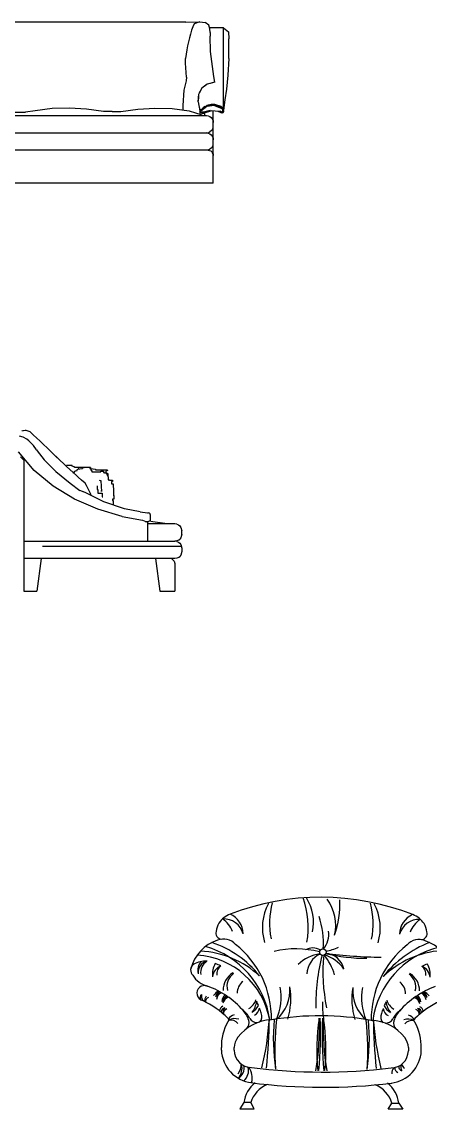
# Model space of a CAD drawing. Header units: inches. Extents: x 11.4 to 53.9, y 10.8 to 35.6.
# Drawn here: x 44.99 to 46.88, y 17.67 to 22.7 of the extents above; entities that cross this region are included whole.
import ezdxf

# ---------------------------------------------------------------- set-up
doc = ezdxf.new("R2010")
doc.units = ezdxf.units.IN
doc.header["$MEASUREMENT"] = 0
for name, color, linetype in [('02', 2, 'Continuous'), ('1', 1, 'Continuous'), ('4', 4, 'Continuous')]:
    doc.layers.add(name, color=color, linetype=linetype)

msp = doc.modelspace()

# ---------------------------------------------------------------- linework, layer by layer
at = {"layer": '02'}
for p, q in [((45.7275, 20.2736), (45.085, 20.2736)), ((45.9723, 17.9456), (45.9723, 17.9573)), ((46.7775, 17.9583), (46.7775, 17.9433)), ((46.8375, 17.9433), (46.8375, 17.9551)), ((46.0169, 17.7033), (45.9986, 17.6748)), ((46.0482, 17.7033), (46.0169, 17.7033)), ((46.0649, 17.6748), (46.0482, 17.7033)), ((46.6849, 17.6726), (46.7017, 17.7011)), ((46.7017, 17.7011), (46.7329, 17.7011)), ((46.7329, 17.7011), (46.7513, 17.6726)), ((45.9986, 17.6748), (46.0649, 17.6748)), ((46.7513, 17.6726), (46.6849, 17.6726))]:
    msp.add_line(p, q, dxfattribs=at)
msp.add_circle((46.3823, 18.3988), 0.015, dxfattribs=at)
for centre, radius, start, end in [((46.3728, 17.4799), 1.1722, 68.6859, 111.0103), ((45.8981, 18.5107), 0.4158, 350.7978, 19.4608), ((46.1217, 18.5347), 0.2171, 348.6085, 31.7319), ((46.3343, 18.5123), 0.2321, 151.4101, 197.2236), ((46.4998, 18.5311), 0.3646, 164.8173, 191.2165), ((46.2415, 18.5224), 0.2001, 346.6918, 37.04), ((46.0414, 18.6169), 0.4191, 340.4083, 3.2601), ((46.2501, 18.5288), 0.3646, 348.7835, 15.1827), ((46.4156, 18.5101), 0.2321, 342.7764, 28.5899), ((45.9971, 18.4658), 0.1172, 112.3708, 144.9955), ((45.9229, 18.4588), 0.0935, 15.2235, 93.0364), ((45.8414, 18.4443), 0.1323, 21.7614, 54.6569), ((45.9134, 18.4824), 0.0997, 0.5379, 66.9334), ((45.9845, 18.4397), 0.4, 356.26, 18.0937), ((46.8364, 18.4801), 0.0997, 113.0666, 179.4621), ((46.827, 18.4565), 0.0935, 86.9636, 164.7765), ((46.9084, 18.442), 0.1323, 125.3431, 158.2386), ((46.7542, 18.4635), 0.1172, 35.0045, 67.6292), ((45.9154, 18.4863), 0.0282, 163.051, 261.7106), ((45.9871, 18.4833), 0.0993, 150.001, 173.5307), ((46.3042, 18.4814), 0.1052, 319.7545, 8.0143), ((46.7642, 18.4811), 0.0993, 6.4693, 29.999), ((45.9547, 18.2729), 0.1903, 108.3365, 165.0857), ((45.9232, 18.3874), 0.072, 40.4658, 113.2436), ((47.0726, 17.9485), 0.5327, 111.7478, 140.6626), ((46.8266, 18.3851), 0.072, 66.7564, 139.5342), ((46.8359, 18.484), 0.0282, 278.2894, 16.949), ((46.7952, 18.2706), 0.1903, 14.9143, 71.6635), ((45.7936, 17.968), 0.436, 47.3043, 87.0326), ((45.7297, 18.0283), 0.4108, 7.9614, 74.5262), ((45.727, 18.004), 0.4606, 38.1421, 72.1549), ((46.2568, 18.0012), 0.4128, 74.6714, 104.0306), ((46.3356, 18.346), 0.0719, 61.4918, 118.5126), ((46.3625, 18.612), 0.2115, 278.8997, 295.9445), ((47.0107, 18.0306), 0.4008, 103.9932, 172.4903), ((46.9639, 17.9658), 0.4411, 94.4955, 133.4333), ((45.8034, 18.3154), 0.0332, 124.735, 225.9872), ((45.8368, 18.2538), 0.1032, 84.8913, 120.4451), ((45.7776, 18.0206), 0.3647, 10.2036, 86.3943), ((45.865, 18.3149), 0.0614, 138.6105, 194.8421), ((45.8563, 18.3065), 0.0511, 101.6655, 188.3066), ((45.8776, 18.3044), 0.0611, 121.2528, 188.5042), ((45.9682, 18.297), 0.0973, 149.7628, 187.2974), ((45.7612, 18.0189), 0.3494, 64.6978, 69.4063), ((46.3943, 18.2052), 0.1866, 97.8719, 132.9076), ((46.4142, 18.2943), 0.1059, 115.4201, 177.7588), ((47.273, 18.1554), 0.9237, 165.6633, 181.018), ((47.1825, 18.3042), 0.8001, 174.2076, 191.7072), ((46.2138, 18.2315), 0.2311, 15.6386, 41.6174), ((46.3404, 18.2209), 0.1713, 35.6272, 73.9279), ((46.5785, 19.1406), 0.7702, 256.1787, 270.5045), ((46.3889, 18.2996), 0.0932, 13.0853, 86.5278), ((46.7044, 20.9741), 2.5999, 263.1557, 268.8502), ((46.9886, 18.0166), 0.3494, 110.5937, 115.3022), ((46.7817, 18.2947), 0.0973, 352.7026, 30.2372), ((45.9293, 18.2801), 0.0578, 108.9046, 175.5212), ((45.9302, 18.301), 0.039, 120.1919, 193.2068), ((46.014, 18.2229), 0.0935, 121.5288, 180.7047), ((46.0149, 18.2384), 0.0766, 126.7788, 192.5986), ((45.7612, 18.0189), 0.3494, 53.5103, 54.3137), ((46.735, 18.2361), 0.0766, 347.4014, 53.2212), ((46.7359, 18.2207), 0.0935, 359.2953, 58.4712), ((46.8197, 18.2988), 0.039, 346.7932, 59.8081), ((46.8206, 18.2778), 0.0578, 4.4788, 71.0954), ((45.8792, 18.3543), 0.1171, 212.3911, 254.5501), ((45.8344, 18.2088), 0.0353, 67.4348, 256.3622), ((46.0594, 18.2068), 0.0742, 130.6083, 178.7021), ((46.6905, 18.2045), 0.0742, 1.2979, 49.3917), ((45.8426, 18.1866), 0.0283, 143.6568, 195.6648), ((45.8736, 18.1998), 0.0539, 176.1809, 208.12), ((45.863, 18.1755), 0.0278, 136.5203, 192.2457), ((45.9248, 18.1646), 0.0589, 114.5221, 145.0085), ((45.9341, 18.1824), 0.0492, 133.3435, 169.2887), ((45.9276, 18.1739), 0.0454, 116.7274, 157.1472), ((45.9224, 18.1801), 0.0318, 105.9621, 179.9879), ((45.9722, 18.1616), 0.0581, 137.2578, 170.7201), ((45.9788, 18.1363), 0.0728, 124.799, 151.527), ((46.0115, 18.1354), 0.0958, 140.7799, 163.5403), ((46.0467, 18.2249), 0.1833, 311.105, 4.16), ((45.9426, 18.189), 0.2467, 335.5188, 11.3233), ((45.903, 18.1847), 0.3308, 343.2345, 9.2958), ((46.8468, 18.1825), 0.3308, 170.7042, 196.7655), ((46.7032, 18.2226), 0.1833, 175.84, 228.895), ((46.8072, 18.1868), 0.2467, 168.6767, 204.4812), ((46.7384, 18.1332), 0.0958, 16.4597, 39.2201), ((46.7711, 18.134), 0.0728, 28.473, 55.201), ((46.7777, 18.1593), 0.0581, 9.2799, 42.7422), ((46.8274, 18.1779), 0.0318, 0.0121, 74.0379), ((46.8222, 18.1717), 0.0454, 22.8528, 63.2726), ((46.825, 18.1623), 0.0589, 34.9915, 65.4779), ((46.8157, 18.1801), 0.0492, 10.7113, 46.6565), ((45.6374, 17.7787), 0.4384, 45.885, 64.5033), ((45.8558, 18.1724), 0.0163, 102.245, 198.1081), ((45.9288, 18.1241), 0.0259, 111.4141, 172.849), ((45.9572, 18.1529), 0.0388, 107.2429, 165.5987), ((46.0004, 18.2021), 0.0756, 301.6413, 341.672), ((45.9693, 18.1867), 0.1074, 322.4594, 351.8222), ((46.0029, 18.2006), 0.0947, 303.0153, 329.2249), ((45.7612, 18.0189), 0.3494, 22.4302, 25.883), ((46.6438, 18.1467), 0.2638, 175.1919, 191.7212), ((46.9886, 18.0166), 0.3494, 154.117, 157.5698), ((46.747, 18.1984), 0.0947, 210.7751, 236.9847), ((46.7806, 18.1844), 0.1074, 188.1778, 217.5406), ((46.7495, 18.1999), 0.0756, 198.328, 238.3587), ((46.7927, 18.1507), 0.0388, 14.4013, 72.7571), ((47.1125, 17.7765), 0.4384, 115.4967, 134.115), ((46.821, 18.1219), 0.0259, 7.151, 68.5859), ((45.9316, 18.1204), 0.0208, 97.3931, 179.167), ((45.9474, 18.1205), 0.0276, 130.0399, 200.3243), ((45.9451, 18.1137), 0.0237, 106.5831, 186.7978), ((45.9367, 18.0853), 0.01, 301.4592, 54.6304), ((45.9797, 18.0729), 0.0371, 102.0435, 154.8563), ((45.9732, 18.0354), 0.0562, 69.8829, 118.1187), ((45.9099, 18.0101), 0.1582, 31.4504, 51.7628), ((45.9402, 18.0567), 0.1025, 10.6599, 44.7518), ((46.0761, 18.1074), 0.0346, 205.2258, 275.5308), ((46.0469, 18.1451), 0.0422, 296.9045, 353.5514), ((45.7612, 18.0189), 0.3494, 16.4271, 20.3581), ((46.062, 18.101), 0.0382, 315.5949, 25.86), ((44.8387, 18.1738), 1.2984, 346.1694, 356.4078), ((43.6161, 18.1256), 2.5187, 354.0029, 359.2454), ((46.3691, 16.7546), 1.3498, 79.8342, 99.5979), ((45.0732, 18.0528), 1.2928, 351.0089, 1.8212), ((47.4101, 17.9448), 1.0561, 171.9796, 185.1052), ((44.8315, 18.0145), 1.5402, 353.9374, 2.9489), ((47.9184, 18.0135), 1.5402, 177.0511, 186.0626), ((47.6766, 18.0518), 1.2928, 178.1788, 188.9911), ((45.3397, 17.9458), 1.0561, 354.8948, 8.0204), ((46.6879, 18.0988), 0.0382, 154.14, 224.4051), ((46.9886, 18.0166), 0.3494, 159.6419, 163.5729), ((46.703, 18.1429), 0.0422, 186.4486, 243.0955), ((46.84, 18.0078), 0.1582, 128.2372, 148.5496), ((46.8097, 18.0544), 0.1025, 135.2482, 169.3401), ((46.7701, 18.0707), 0.0371, 25.1437, 77.9565), ((46.8048, 18.1115), 0.0237, 353.2022, 73.4169), ((46.8025, 18.1183), 0.0276, 339.6757, 49.9601), ((46.8182, 18.1182), 0.0208, 0.833, 82.6069), ((46.1501, 17.9617), 0.2378, 151.0756, 181.059), ((45.9571, 18.0445), 0.0402, 37.1949, 105.2029), ((46.0059, 18.0719), 0.0353, 313.9509, 17.9537), ((47.1234, 18.0001), 0.9706, 174.9096, 188.3924), ((47.4012, 17.9513), 1.2414, 173.7348, 184.2882), ((45.3487, 17.949), 1.2414, 355.7118, 6.2652), ((45.6265, 17.9979), 0.9706, 351.6076, 5.0904), ((47.9112, 18.1716), 1.2984, 183.5922, 193.8306), ((49.1338, 18.1234), 2.5187, 180.7546, 185.9971), ((46.6737, 18.1051), 0.0346, 264.4692, 334.7742), ((46.744, 18.0696), 0.0353, 162.0463, 226.0491), ((46.7766, 18.0331), 0.0562, 61.8813, 110.1171), ((46.7928, 18.0423), 0.0402, 74.7971, 142.8051), ((46.8131, 18.0831), 0.01, 125.3696, 238.5408), ((46.5997, 17.9595), 0.2378, 358.941, 28.9244), ((46.071, 17.9533), 0.1588, 182.7839, 263.2662), ((46.6789, 17.951), 0.1588, 276.7338, 357.2161), ((45.9394, 17.8764), 0.0644, 321.4076, 5.1698), ((45.9353, 17.8634), 0.073, 319.6515, 13.2), ((45.963, 17.8631), 0.0546, 300.7411, 11.5692), ((45.9776, 17.8504), 0.0604, 309.983, 16.3059), ((45.9701, 17.8169), 0.085, 345.4557, 35.8588), ((46.7386, 17.8392), 0.0375, 137.638, 184.0175), ((46.7375, 17.8647), 0.0232, 179.0252, 248.7066), ((46.7501, 17.8682), 0.0172, 168.0942, 259.8728), ((46.7807, 17.8694), 0.0382, 167.2721, 208.2813), ((46.7775, 17.8906), 0.033, 198.8984, 238.1468), ((46.1505, 17.6879), 0.1345, 127.3783, 173.3914), ((46.384, 20.4294), 2.655, 262.752, 276.8535), ((46.5993, 17.6856), 0.1345, 6.6086, 52.6217), ((46.179, 17.6608), 0.1376, 113.3352, 162.0017), ((46.5709, 17.6586), 0.1376, 17.9983, 67.124)]:
    msp.add_arc(centre, radius, start, end, dxfattribs=at)
at = {"layer": '1'}
for p, q in [((45.7475, 22.6957), (44.0135, 22.6957)), ((45.7475, 22.6957), (45.8124, 22.698)), ((45.7805, 22.6744), (45.7748, 22.6585)), ((45.787, 22.6889), (45.7805, 22.6744)), ((45.8124, 22.698), (45.787, 22.6889)), ((45.8124, 22.698), (45.8371, 22.6946)), ((45.8542, 22.6824), (45.8371, 22.6946)), ((45.8596, 22.6657), (45.8542, 22.6824)), ((45.9228, 22.6699), (45.8582, 22.6699)), ((45.8599, 22.6486), (45.8596, 22.6657)), ((45.923, 22.2845), (45.923, 22.6699)), ((45.923, 22.6699), (45.9458, 22.6512)), ((45.7653, 22.6235), (45.7608, 22.6053)), ((45.7699, 22.641), (45.7653, 22.6235)), ((45.7748, 22.6585), (45.7699, 22.641)), ((45.8599, 22.6486), (45.8599, 22.6315)), ((45.8615, 22.56), (45.8599, 22.6315)), ((45.9458, 22.6512), (45.9477, 22.6186)), ((45.9477, 22.5281), (45.9477, 22.6186)), ((45.7524, 22.568), (45.749, 22.5483)), ((45.7562, 22.5874), (45.7524, 22.568)), ((45.7608, 22.6053), (45.7562, 22.5874)), ((45.749, 22.5483), (45.7463, 22.5281)), ((45.7463, 22.5065), (45.7463, 22.5281)), ((45.877, 22.4445), (45.8615, 22.56)), ((45.9477, 22.5281), (45.9424, 22.451)), ((45.7486, 22.4848), (45.7463, 22.5065)), ((45.7501, 22.4631), (45.7486, 22.4848)), ((45.7494, 22.4244), (45.7383, 22.3822)), ((45.7505, 22.4415), (45.7494, 22.4244)), ((45.7505, 22.4415), (45.7501, 22.4631)), ((45.882, 22.4183), (45.8474, 22.4096)), ((45.871, 22.4156), (45.8599, 22.4126)), ((45.882, 22.4183), (45.871, 22.4156)), ((45.882, 22.4183), (45.877, 22.4445)), ((45.9424, 22.451), (45.9356, 22.3871)), ((45.7383, 22.3822), (45.7368, 22.3586)), ((45.8048, 22.3279), (45.8075, 22.3632)), ((45.8075, 22.3632), (45.8216, 22.3909)), ((45.8105, 22.3697), (45.8098, 22.3678)), ((45.8147, 22.3776), (45.8105, 22.3697)), ((45.8216, 22.3909), (45.8147, 22.3776)), ((45.8474, 22.4096), (45.8216, 22.3909)), ((45.8288, 22.3959), (45.8216, 22.3909)), ((45.8368, 22.4016), (45.8288, 22.3959)), ((45.8474, 22.4096), (45.8368, 22.4016)), ((45.8599, 22.4126), (45.8474, 22.4096)), ((45.9356, 22.3871), (45.9287, 22.3374)), ((45.7361, 22.3347), (45.7349, 22.3108)), ((45.7368, 22.3586), (45.7361, 22.3347)), ((45.8048, 22.3279), (45.8132, 22.2864)), ((45.8064, 22.3476), (45.8052, 22.3324)), ((45.8071, 22.3617), (45.8064, 22.3476)), ((45.8071, 22.3621), (45.8071, 22.3617)), ((45.8436, 22.31), (45.8816, 22.3153)), ((45.866, 22.3157), (45.8459, 22.3108)), ((45.8725, 22.3157), (45.866, 22.3157)), ((45.8816, 22.3153), (45.8725, 22.3157)), ((45.8816, 22.3153), (45.9173, 22.3009)), ((45.8865, 22.3146), (45.8831, 22.3146)), ((45.9063, 22.3077), (45.8865, 22.3146)), ((45.9249, 22.313), (45.923, 22.2876)), ((45.9287, 22.3374), (45.9249, 22.313)), ((45.9287, 22.3374), (45.9257, 22.3191)), ((43.9178, 22.264), (45.8432, 22.264)), ((44.7417, 22.2803), (45.0068, 22.2803)), ((45.0509, 22.2857), (45.0068, 22.2803)), ((45.1292, 22.2967), (45.0509, 22.2857)), ((45.2092, 22.2982), (45.1292, 22.2967)), ((45.2886, 22.294), (45.2092, 22.2982)), ((45.3673, 22.2834), (45.2886, 22.294)), ((45.407, 22.2836), (45.3673, 22.2834)), ((45.407, 22.2836), (45.4467, 22.2834)), ((45.4467, 22.2834), (45.5254, 22.294)), ((45.5254, 22.294), (45.6048, 22.2982)), ((45.6048, 22.2982), (45.6848, 22.2967)), ((45.6848, 22.2967), (45.763, 22.2857)), ((45.7349, 22.3108), (45.7342, 22.2914)), ((45.763, 22.2857), (45.8227, 22.2682)), ((45.8098, 22.3039), (45.8121, 22.2918)), ((45.8121, 22.2918), (45.8132, 22.2864)), ((45.8276, 22.3009), (45.8132, 22.2864)), ((45.8132, 22.2864), (45.8132, 22.283)), ((45.8132, 22.2864), (45.8136, 22.2861)), ((45.8132, 22.2864), (45.8132, 22.2864)), ((45.8136, 22.2861), (45.8132, 22.2861)), ((45.8162, 22.2777), (45.8132, 22.283)), ((45.8151, 22.2743), (45.8151, 22.2796)), ((45.8162, 22.2777), (45.8193, 22.2758)), ((45.8451, 22.3062), (45.817, 22.2842)), ((45.817, 22.2842), (45.8193, 22.2804)), ((45.8204, 22.2796), (45.8193, 22.2804)), ((45.8235, 22.2754), (45.8193, 22.2758)), ((45.8204, 22.2796), (45.8231, 22.2796)), ((45.8303, 22.28), (45.8231, 22.2796)), ((45.8235, 22.2754), (45.8311, 22.2758)), ((45.8352, 22.3058), (45.8276, 22.3009)), ((45.8613, 22.2886), (45.8303, 22.28)), ((45.8683, 22.2868), (45.8311, 22.2758)), ((45.8352, 22.3058), (45.8436, 22.31)), ((45.8352, 22.2652), (45.8352, 22.2769)), ((45.8432, 22.264), (45.8516, 22.2629)), ((45.8444, 22.31), (45.8459, 22.3108)), ((45.8812, 22.3111), (45.8451, 22.3062)), ((45.8516, 22.2629), (45.8592, 22.2598)), ((45.8613, 22.2886), (45.9065, 22.2841)), ((45.8979, 22.2838), (45.8683, 22.2868)), ((45.8751, 21.9528), (45.8751, 22.2861)), ((45.8812, 22.3111), (45.915, 22.2975)), ((45.912, 22.2773), (45.8979, 22.2838)), ((45.9055, 22.2804), (45.8979, 22.2838)), ((45.9055, 22.2804), (45.9055, 22.2804)), ((45.9059, 22.28), (45.9055, 22.2804)), ((45.9097, 22.3058), (45.9063, 22.3077)), ((45.916, 22.2801), (45.9065, 22.2841)), ((45.9173, 22.3009), (45.9097, 22.3058)), ((45.915, 22.2769), (45.912, 22.2773)), ((45.915, 22.2975), (45.9192, 22.2944)), ((45.915, 22.2769), (45.9158, 22.2769)), ((45.9192, 22.2781), (45.9158, 22.2769)), ((45.9192, 22.2849), (45.916, 22.2801)), ((45.9173, 22.3009), (45.923, 22.2959)), ((45.9192, 22.2849), (45.9192, 22.2944)), ((45.9192, 22.2781), (45.92, 22.2785)), ((45.9223, 22.2811), (45.92, 22.2785)), ((45.9219, 22.2807), (45.92, 22.2785)), ((45.923, 22.2845), (45.9223, 22.2811)), ((45.8592, 22.2598), (45.8656, 22.2549)), ((45.8656, 22.2549), (45.871, 22.2481)), ((45.871, 22.2481), (45.874, 22.2405)), ((45.874, 22.2405), (45.8751, 22.2321)), ((45.874, 22.2082), (45.8751, 22.2161)), ((43.9178, 22.1842), (45.8432, 22.1842)), ((45.8432, 22.1842), (45.8516, 22.1854)), ((45.8516, 22.1831), (45.8432, 22.1842)), ((45.8516, 22.1854), (45.8592, 22.1888)), ((45.8516, 22.1831), (45.8592, 22.18)), ((45.8656, 22.1937), (45.8592, 22.1888)), ((45.8592, 22.18), (45.8656, 22.1751)), ((45.8656, 22.1937), (45.871, 22.2002)), ((45.8656, 22.1751), (45.871, 22.1683)), ((45.871, 22.2002), (45.874, 22.2082)), ((45.871, 22.1683), (45.874, 22.1607)), ((45.8656, 22.1139), (45.8592, 22.109)), ((45.8656, 22.1139), (45.871, 22.1204)), ((45.871, 22.1204), (45.874, 22.1284)), ((45.874, 22.1607), (45.8751, 22.1523)), ((45.874, 22.1284), (45.8751, 22.1363)), ((45.8512, 22.1044), (43.9098, 22.1044)), ((45.8516, 22.1056), (45.8432, 22.1044)), ((45.8512, 22.1044), (45.8573, 22.1037)), ((45.8516, 22.1056), (45.8592, 22.109)), ((45.8573, 22.1037), (45.863, 22.1014)), ((45.863, 22.1014), (45.8679, 22.0976)), ((45.8679, 22.0976), (45.8717, 22.0926)), ((45.8744, 22.0869), (45.8717, 22.0926)), ((45.8744, 22.0869), (45.8751, 22.0805)), ((45.8751, 21.9528), (43.8859, 21.9528)), ((44.9894, 20.809), (44.9951, 20.8071)), ((45.0099, 20.809), (44.9943, 20.8079)), ((45.0099, 20.809), (45.0046, 20.809)), ((45.0285, 20.8022), (45.0099, 20.809)), ((44.9951, 20.7786), (44.978, 20.7832)), ((45.0122, 20.7695), (44.9951, 20.7786)), ((45.0213, 20.7619), (45.0122, 20.7695)), ((45.0433, 20.7403), (45.0213, 20.7619)), ((45.0433, 20.7878), (45.0285, 20.8022)), ((45.057, 20.776), (45.0433, 20.7878)), ((45.0737, 20.7604), (45.057, 20.776)), ((45.0901, 20.7448), (45.0737, 20.7604)), ((45.0464, 20.6247), (44.9738, 20.7102)), ((45.057, 20.7205), (45.0433, 20.7403)), ((45.057, 20.7205), (45.06, 20.7144)), ((45.06, 20.7144), (45.092, 20.6734)), ((45.1064, 20.7292), (45.0901, 20.7448)), ((45.1224, 20.7137), (45.1064, 20.7292)), ((45.1379, 20.6985), (45.1224, 20.7137)), ((44.9833, 20.6878), (44.9992, 20.6715)), ((44.9992, 20.6776), (44.9992, 20.0661)), ((45.1459, 20.6202), (45.092, 20.6734)), ((45.1524, 20.684), (45.1379, 20.6985)), ((45.1379, 20.6985), (45.1535, 20.6829)), ((45.1524, 20.684), (45.152, 20.6844)), ((45.1535, 20.6829), (45.1524, 20.684)), ((45.1524, 20.684), (45.1524, 20.684)), ((45.1668, 20.6703), (45.1524, 20.684)), ((45.1345, 20.5518), (45.0464, 20.6247)), ((45.1459, 20.6202), (45.2124, 20.5651)), ((45.2124, 20.5651), (45.2576, 20.5316)), ((45.2337, 20.4917), (45.1345, 20.5518)), ((45.282, 20.5229), (45.2576, 20.5316)), ((45.2652, 20.529), (45.2576, 20.5316)), ((45.2732, 20.5259), (45.2652, 20.529)), ((45.282, 20.5229), (45.2732, 20.5259)), ((45.369, 20.4788), (45.282, 20.5229)), ((45.3108, 20.5081), (45.3074, 20.5176)), ((45.3412, 20.445), (45.2337, 20.4917)), ((45.4647, 20.4465), (45.369, 20.4788)), ((45.4541, 20.4112), (45.3412, 20.445)), ((45.4541, 20.4112), (45.5475, 20.3943)), ((45.5362, 20.434), (45.4647, 20.4465)), ((45.5362, 20.434), (45.57, 20.429)), ((45.57, 20.429), (45.57, 20.429)), ((45.57, 20.429), (45.5757, 20.4287)), ((45.5795, 20.4275), (45.5757, 20.4287)), ((45.5825, 20.4245), (45.5795, 20.4275)), ((45.5837, 20.4207), (45.5825, 20.4245)), ((45.5837, 20.4207), (45.5837, 20.3941)), ((45.5472, 20.3945), (45.57, 20.3853)), ((45.5606, 20.3891), (45.57, 20.3888)), ((45.57, 20.3888), (45.5757, 20.3888)), ((45.57, 20.3853), (45.57, 20.2976)), ((45.6977, 20.3774), (45.57, 20.3774)), ((45.5795, 20.3899), (45.5757, 20.3888)), ((45.5958, 20.3869), (45.578, 20.3895)), ((45.5795, 20.3899), (45.5822, 20.3914)), ((45.5825, 20.3918), (45.5822, 20.3914)), ((45.5837, 20.3941), (45.5825, 20.3918)), ((45.6506, 20.38), (45.5958, 20.3869)), ((45.6715, 20.3774), (45.6506, 20.38)), ((45.706, 20.3762), (45.6977, 20.3774)), ((45.706, 20.3762), (45.7136, 20.3732)), ((45.7136, 20.3732), (45.7201, 20.3682)), ((45.7201, 20.3682), (45.7254, 20.3614)), ((45.7254, 20.3614), (45.7296, 20.3454)), ((45.7136, 20.3021), (45.7201, 20.3071)), ((45.7254, 20.3135), (45.7201, 20.3071)), ((45.7296, 20.3295), (45.7254, 20.3135)), ((45.7296, 20.3295), (45.7296, 20.3454)), ((44.9992, 20.2976), (45.6977, 20.2976)), ((45.706, 20.2987), (45.6977, 20.2976)), ((45.706, 20.2964), (45.6977, 20.2976)), ((45.7136, 20.3021), (45.706, 20.2987)), ((45.706, 20.2964), (45.7136, 20.2934)), ((45.7136, 20.2934), (45.7201, 20.2884)), ((45.7201, 20.2884), (45.7254, 20.2816)), ((45.7254, 20.2816), (45.7296, 20.2656)), ((45.7296, 20.2656), (45.7296, 20.2497)), ((45.6977, 20.2178), (44.9992, 20.2178)), ((45.079, 20.2178), (45.0591, 20.0661)), ((45.6071, 20.2178), (45.627, 20.0661)), ((45.6825, 20.2178), (45.6935, 20.206)), ((45.6912, 20.2178), (45.6912, 20.2181)), ((45.6935, 20.206), (45.6965, 20.1938)), ((45.706, 20.2189), (45.6977, 20.2178)), ((45.7136, 20.2223), (45.706, 20.2189)), ((45.7136, 20.2223), (45.7201, 20.2273)), ((45.7254, 20.2337), (45.7201, 20.2273)), ((45.7296, 20.2497), (45.7254, 20.2337)), ((45.6965, 20.1938), (45.6965, 20.0661)), ((44.9992, 20.0661), (45.0591, 20.0661)), ((45.627, 20.0661), (45.6965, 20.0661)), ((45.9123, 17.9456), (45.9123, 17.9573))]:
    msp.add_line(p, q, dxfattribs=at)
at = {"layer": '4'}
for p, q in [((45.1813, 20.6567), (45.1668, 20.6703)), ((45.1961, 20.643), (45.1813, 20.6567)), ((45.2109, 20.6289), (45.1961, 20.643)), ((45.222, 20.647), (45.1965, 20.647)), ((45.2261, 20.6149), (45.2109, 20.6289)), ((45.222, 20.6442), (45.222, 20.647)), ((45.2334, 20.6413), (45.222, 20.6442)), ((45.2249, 20.6158), (45.2334, 20.6158)), ((45.2417, 20.6008), (45.2261, 20.6149)), ((45.2277, 20.6413), (45.2277, 20.6442)), ((45.2334, 20.6385), (45.2334, 20.6413)), ((45.3071, 20.6385), (45.2334, 20.6385)), ((45.2334, 20.6215), (45.2447, 20.6243)), ((45.2334, 20.6158), (45.2334, 20.6215)), ((45.2391, 20.6215), (45.2391, 20.6243)), ((45.2447, 20.6272), (45.2476, 20.6272)), ((45.2447, 20.6243), (45.2447, 20.6272)), ((45.2476, 20.63), (45.2703, 20.6328)), ((45.2476, 20.6272), (45.2476, 20.63)), ((45.2532, 20.6357), (45.2532, 20.6385)), ((45.2532, 20.63), (45.2532, 20.6328)), ((45.2703, 20.6328), (45.2703, 20.6357)), ((45.2759, 20.6357), (45.2759, 20.6385)), ((45.3043, 20.6385), (45.3043, 20.6328)), ((45.3043, 20.6328), (45.3298, 20.63)), ((45.3071, 20.6385), (45.31, 20.6243)), ((45.3071, 20.6272), (45.31, 20.6272)), ((45.31, 20.6243), (45.3128, 20.6243)), ((45.3128, 20.6243), (45.3128, 20.6187)), ((45.3128, 20.6187), (45.3554, 20.6187)), ((45.3157, 20.6328), (45.3157, 20.63)), ((45.3298, 20.63), (45.3298, 20.6272)), ((45.3298, 20.6272), (45.3837, 20.6272)), ((45.3554, 20.6215), (45.3667, 20.6215)), ((45.3554, 20.6187), (45.3554, 20.6215)), ((45.3667, 20.6215), (45.3667, 20.6158)), ((45.3667, 20.6158), (45.3724, 20.6158)), ((45.3724, 20.6158), (45.3724, 20.613)), ((45.3724, 20.613), (45.3866, 20.6102)), ((45.3866, 20.6243), (45.3781, 20.6215)), ((45.3781, 20.6215), (45.3781, 20.6158)), ((45.3781, 20.6158), (45.3809, 20.6158)), ((45.3781, 20.613), (45.3781, 20.6102)), ((45.3809, 20.6158), (45.3837, 20.6017)), ((45.3809, 20.6073), (45.3837, 20.6073)), ((45.3837, 20.6272), (45.3837, 20.6243)), ((45.3866, 20.6102), (45.3894, 20.5819)), ((45.2417, 20.6008), (45.2504, 20.5928)), ((45.266, 20.5795), (45.2504, 20.5928)), ((45.2823, 20.5658), (45.266, 20.5795)), ((45.2892, 20.5552), (45.2823, 20.5658)), ((45.2953, 20.543), (45.2892, 20.5552)), ((45.3469, 20.579), (45.3554, 20.5762)), ((45.3525, 20.579), (45.3525, 20.5762)), ((45.3554, 20.5762), (45.3582, 20.528)), ((45.3554, 20.5705), (45.3582, 20.5705)), ((45.3837, 20.6017), (45.3894, 20.6017)), ((45.3866, 20.5932), (45.3894, 20.5932)), ((45.3894, 20.5819), (45.3951, 20.5819)), ((45.3951, 20.5819), (45.3951, 20.579)), ((45.3951, 20.579), (45.4093, 20.579)), ((45.4036, 20.5734), (45.4036, 20.562)), ((45.4093, 20.5734), (45.4036, 20.5734)), ((45.4036, 20.562), (45.4121, 20.562)), ((45.4093, 20.579), (45.4093, 20.5734)), ((45.4121, 20.562), (45.4149, 20.4912)), ((45.3013, 20.5305), (45.2953, 20.543)), ((45.3074, 20.5176), (45.3013, 20.5305)), ((45.3383, 20.5535), (45.3383, 20.5365)), ((45.3383, 20.5365), (45.3412, 20.5365)), ((45.3412, 20.5365), (45.3412, 20.5195)), ((45.3412, 20.5195), (45.361, 20.5195)), ((45.3582, 20.5479), (45.3554, 20.5479)), ((45.3554, 20.5309), (45.3582, 20.5309)), ((45.361, 20.5195), (45.361, 20.5025)), ((45.4121, 20.511), (45.4149, 20.511)), ((45.361, 20.5025), (45.3639, 20.5025)), ((45.4093, 20.4912), (45.4093, 20.4855)), ((45.4149, 20.4912), (45.4093, 20.4912)), ((45.4093, 20.4855), (45.4121, 20.4855)), ((45.4121, 20.4855), (45.4121, 20.4657))]:
    msp.add_line(p, q, dxfattribs=at)
for centre, radius, start, end in [((45.7107, 18.093), 0.4334, 359.0208, 51.9139), ((47.0392, 18.0907), 0.4334, 128.0861, 180.9792), ((45.713, 17.8663), 0.3986, 41.1895, 70.2082), ((47.0369, 17.8641), 0.3986, 109.7918, 138.8105), ((46.1506, 17.8815), 0.2041, 91.8573, 142.3625), ((46.5992, 17.8793), 0.2041, 37.6375, 88.1427), ((46.0523, 17.9573), 0.08, 142.3625, 180), ((46.6969, 17.9547), 0.0807, 2.5377, 37.5505), ((46.0523, 17.9456), 0.08, 180, 270), ((46.6975, 17.9433), 0.08, 270, 0), ((46.3839, 20.4563), 2.6118, 262.7057, 276.8958)]:
    msp.add_arc(centre, radius, start, end, dxfattribs=at)

doc.saveas('drawing.dxf')
